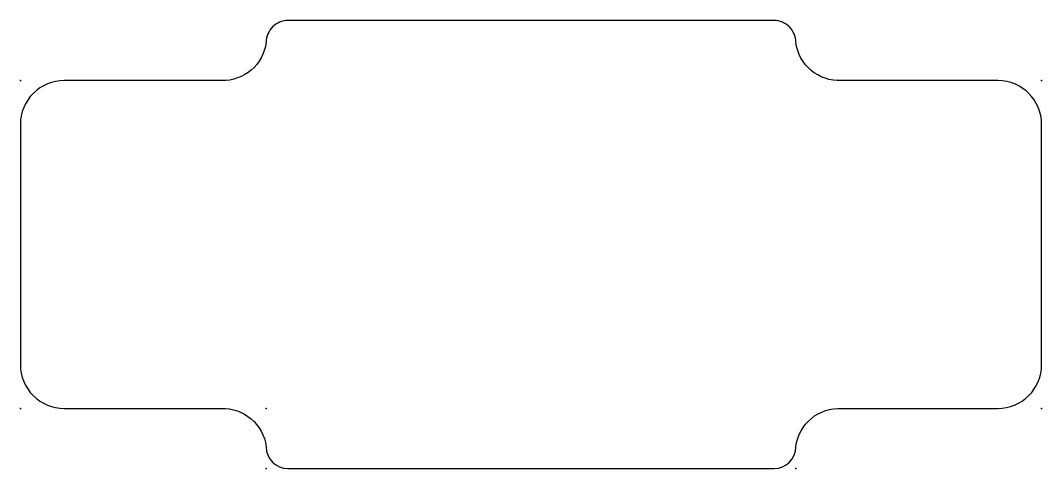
# Model space of a CAD drawing. Header units: millimetres. Extents: x -36 to 57.5, y -104 to -63.
import ezdxf

# ---------------------------------------------------------------- set-up
doc = ezdxf.new("R2010")
doc.units = ezdxf.units.MM
doc.layers.get('0').update_dxf_attribs({"linetype": 'CONTINUOUS'})

msp = doc.modelspace()

# ---------------------------------------------------------------- linework, layer by layer
msp.add_lwpolyline([(-35.978, -72.5), (-35.978, -94.5, 0.414214), (-31.978, -98.5), (-20.018, -98.5), (-17.584, -98.5, -0.386636), (-13.478, -102), (-13.478, -102, 0.414201), (-11.478, -104), (33.022, -104, 0.414211), (35.022, -102), (35.022, -101.999, -0.395516), (39.252, -98.5), (42.522, -98.5), (53.522, -98.5, 0.414214), (57.522, -94.5), (57.522, -72.5, 0.414213), (53.522, -68.5), (45, -68.5), (39.194, -68.5, -0.391323), (35.022, -65), (35.022, -65, 0.414214), (33.022, -63), (-11.478, -63, 0.414214), (-13.478, -65), (-13.478, -65.013, -0.384404), (-17.561, -68.5), (-20, -68.5), (-31.978, -68.5, 0.414214)], format="xyb", close=True)
for p in [(-35.978, -68.5), (57.522, -68.5), (-35.978, -98.5), (-13.478, -98.5), (57.522, -98.5), (-13.478, -104), (35.022, -104)]:
    msp.add_point(p)

doc.saveas('drawing.dxf')
